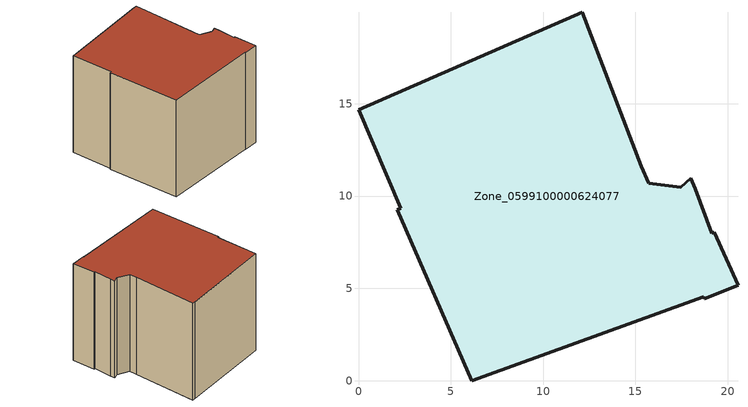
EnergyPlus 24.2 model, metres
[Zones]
Zone_0599100000624077
 floor ground (C_G): 17.99,10.96 18.24,10.39 19.13,7.98 19.28,8.04 20.55,5.16 18.73,4.45 18.69,4.54 6.12,0 2.11,9.25 2.3,9.33 0,14.69 11.68,19.76 12.13,19.95 15.33,11.61 15.73,10.7 17.46,10.49 z0
 wall outside (C_F): 2.3,9.33 2.11,9.25 6.12,0 18.69,4.54 18.73,4.45 20.55,5.16 19.28,8.04 19.13,7.98 18.24,10.39 17.99,10.96 17.46,10.49 15.73,10.7 15.33,11.61 12.13,19.95 11.68,19.76 0,14.69 2.3,9.33 z0:14.61
 roof outside (C_R): 18.24,10.39 17.99,10.96 17.46,10.49 15.73,10.7 15.33,11.61 12.13,19.95 11.68,19.76 0,14.69 2.3,9.33 2.11,9.25 6.12,0 18.69,4.54 18.73,4.45 20.55,5.16 19.28,8.04 19.13,7.98 z14.61
[BUILDING]
Pand.0599100000624077: North Axis=0; Terrain=City; Loads Convergence Tolerance Value=0.04; Temperature Convergence Tolerance Value=0.4; Solar Distribution=FullExterior; Maximum Number of Warmup Days=25; Minimum Number of Warmup Days=1
[Site:Location]
Rotterdam.The.Hague.AP_ZH_NLD Design_Conditions: Latitude=51.96; Longitude=4.45; Time Zone=1; Elevation=-4.5
[SITE:GROUNDTEMPERATURE:BUILDINGSURFACE]
18, 18, 18, 18, 18, 18, 18, 18, 18, 18, 18, 18
[MATERIAL] Thermal Absorptance=0.9; Solar Absorptance=0.7; Visible Absorptance=0.7
Name | Roughness | Thickness | Conductivity | Density | Specific Heat
G.TI.1946 | MediumSmooth | 0.15 | 1 | 540 | 1210
F.TI.1946 | Rough | 0.3 | 0.857143 | 1920 | 840
R.TI.1946 | MediumRough | 0.2 | 0.1 | 1500 | 1000
[CONSTRUCTION]
C_G: G.TI.1946
C_F: F.TI.1946
C_R: R.TI.1946
[ZONE]
Zone_0599100000624077: Type=1; Multiplier=1; Ceiling Height=Autocalculate; Volume=Autocalculate; Floor Area=autocalculate; Part of Total Floor Area=Yes
[ZONEINFILTRATION:DESIGNFLOWRATE]
Infil_Zone_0599100000624077: Zone or ZoneList or Space or SpaceList=Zone_0599100000624077; Schedule=AlwaysOn; Design Flow Rate Calculation Method=Flow/Area; Flow Rate per Floor Area=0.003; Constant Term Coefficient=1; Temperature Term Coefficient=0; Velocity Term Coefficient=0; Velocity Squared Term Coefficient=0
[HVACTEMPLATE:ZONE:IDEALLOADSAIRSYSTEM]
Zone_0599100000624077: Maximum Heating Supply Air Temperature=50; Minimum Cooling Supply Air Temperature=13; Maximum Heating Supply Air Humidity Ratio=0.0156; Minimum Cooling Supply Air Humidity Ratio=0.0077; Heating Limit=NoLimit; Cooling Limit=NoLimit; Dehumidification Control Type=ConstantSensibleHeatRatio; Cooling Sensible Heat Ratio=0.7; Dehumidification Setpoint=60; Humidification Control Type=None; Humidification Setpoint=30; Outdoor Air Method=None; Outdoor Air Flow Rate per Person=0.00944; Outdoor Air Flow Rate per Zone Floor Area=0; Outdoor Air Flow Rate per Zone=0; Demand Controlled Ventilation Type=None; Outdoor Air Economizer Type=NoEconomizer; Heat Recovery Type=None; Sensible Heat Recovery Effectiveness=0.7; Latent Heat Recovery Effectiveness=0.65
[ZONECONTROL:THERMOSTAT]
ThermostatControl_Zone_0599100000624077: Zone or ZoneList=Zone_0599100000624077; Control Type Schedule=DualSetpointControlType; Control 1=Thermostat_Zone_0599100000624077; Temperature Difference Between Cutout And Setpoint=0
[THERMOSTATSETPOINT:DUALSETPOINT]
Thermostat_Zone_0599100000624077: Heating Setpoint Temperature Schedule=HeatingSetpoint_Zone_0599100000624077; Cooling Setpoint Temperature Schedule=CoolingSetpoint_Zone_0599100000624077
[SCHEDULE:COMPACT]
HeatingSetpoint_Zone_0599100000624077: Through: 12/31, For: AllDays, Until: 24:00, 21
CoolingSetpoint_Zone_0599100000624077: Through: 12/31, For: AllDays, Until: 24:00, 24
DualSetpointControlType: Through: 12/31, For: AllDays, Until: 24:00, 4
AlwaysOn: Through: 12/31, For: AllDays, Until: 24:00, 1
